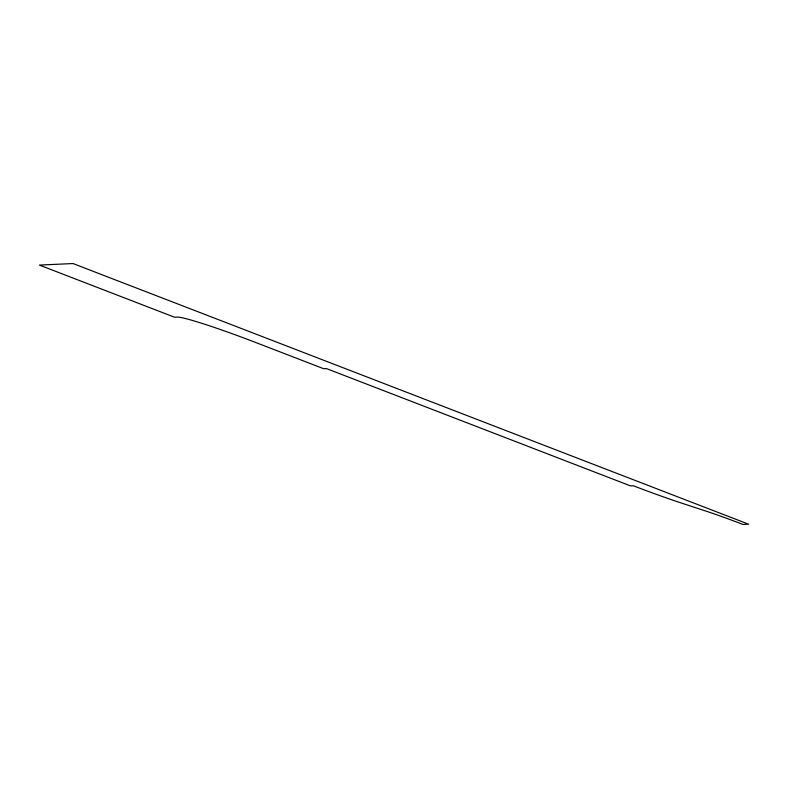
<?xml version="1.0" encoding="UTF-8"?>
<svg xmlns="http://www.w3.org/2000/svg" width="788" height="788" viewBox="0 0 788 788"><rect width="100%" height="100%" fill="white"/><g stroke="black" fill="none" stroke-linecap="round" stroke-linejoin="round"><path stroke-width="1.18" d="M73.008 263.547L39.4 265.073L174.522 317.209L177.32 317.081A73.136 4.462 20.6 0 1 256.08 342.632L323.641 368.705L326.439 368.577L630.459 485.871L633.256 485.743A74.042 4.521 20.6 0 0 682.25 503.325L703.989 510.457A59.307 3.625 20.6 0 1 742.995 524.453L748.6 524.197L73.008 263.547"/></g></svg>
